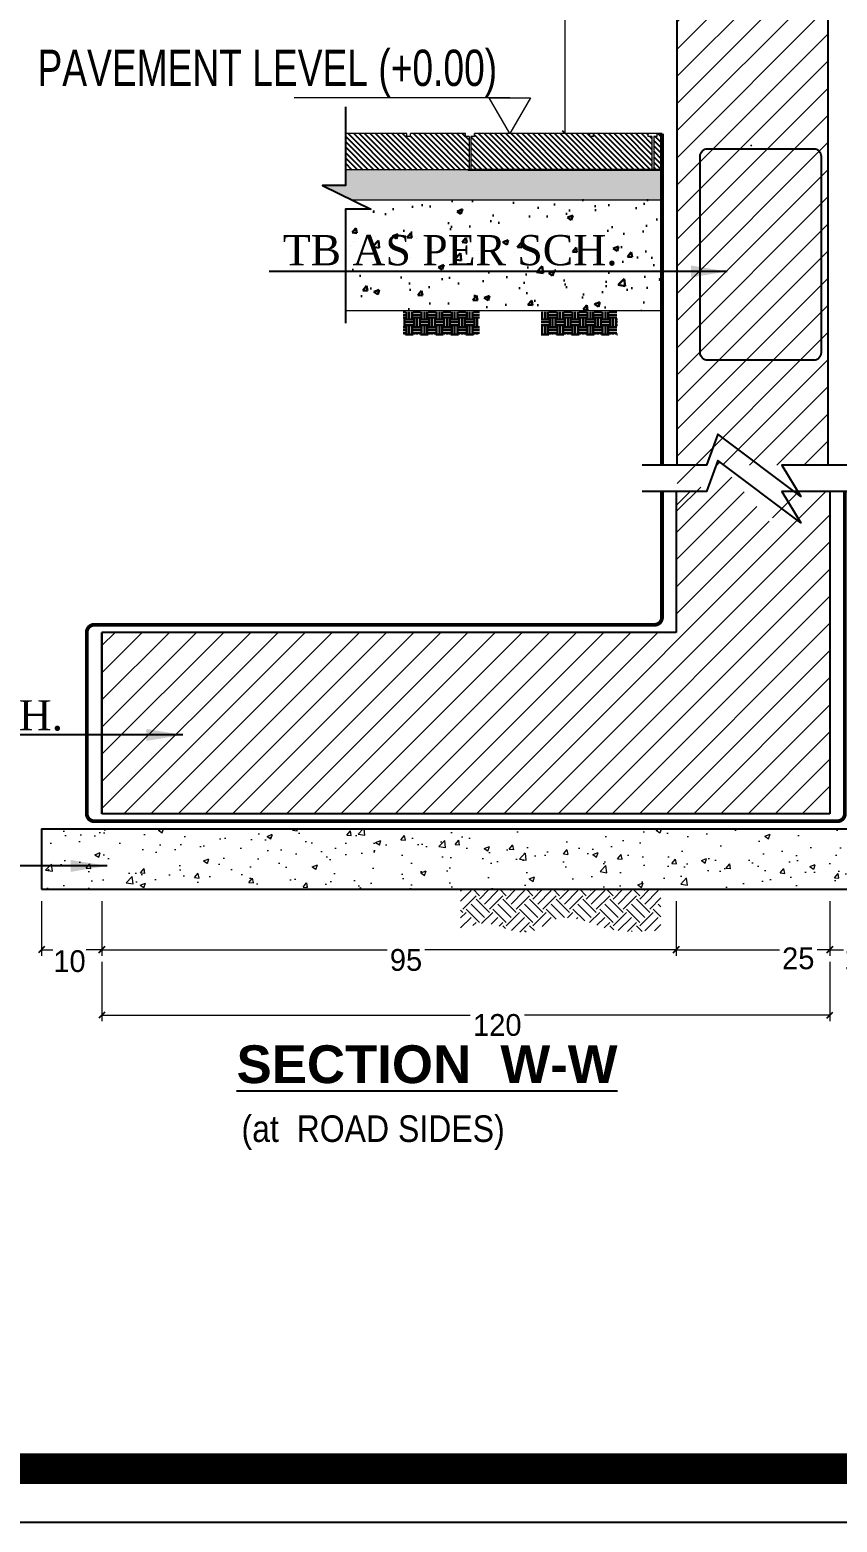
# Model space of a CAD drawing. Header units: centimetres. Extents: x 7997 to 116674, y 1017 to 13844.
# Drawn here: x 109147 to 109815, y 8084 to 9318 of the extents above; entities that cross this region are included whole.
import ezdxf

# ---------------------------------------------------------------- set-up
doc = ezdxf.new("R2010")
doc.units = ezdxf.units.CM
doc.header["$LTSCALE"] = 200
doc.header["$PDMODE"] = 2
for name, color, linetype, lineweight in [('A-DIM-IN', 1, 'Continuous', 5), ('HA', 251, 'Continuous', 0), ('HAT', 8, 'Continuous', 9), ('HATCH', 8, 'Continuous', 5), ('TEXT', 6, 'Continuous', 18), ('W', 2, 'Continuous', 20), ('WALL', 3, 'Continuous', 25), ('WLL', 6, 'Continuous', 30)]:
    doc.layers.add(name, color=color, linetype=linetype, lineweight=lineweight)
for name, color, linetype in [('A_DIM-AXIS', 1, 'Continuous'), ('ARROW', 8, 'Continuous'), ('COL', 1, 'Continuous'), ('CONC', 3, 'Continuous'), ('DIM', 11, 'Continuous'), ('L-LANDSCAPE', 11, 'Continuous'), ('MAMBARENE', 7, 'Continuous'), ('Section', 7, 'Continuous'), ('str', 1, 'Continuous'), ('STT-COL-DET', 5, 'Continuous'), ('TITEL', 4, 'Continuous')]:
    doc.layers.add(name, color=color, linetype=linetype)
doc.styles.add('EN-SCL-DIM', font='swisscl.ttf')
doc.styles.add('SANSSERIFBOLD', font='SASB____.pfb', dxfattribs={"height": 0.7})
doc.styles.get("Standard").update_dxf_attribs({"font": 'arial.ttf'})
doc.styles.add('STYLE1', font='times.ttf')
doc.styles.add('T2', font='')
doc.styles.get('T2').set_extended_font_data('Elisia')
doc.dimstyles.new('5TH', dxfattribs={"dimtxt": 18, "dimasz": 5, "dimexe": 5, "dimexo": 10, "dimgap": 1, "dimtad": 0, "dimdec": 0, "dimlfac": 0.2, "dimdsep": 46, "dimtxsty": 'T2', "dimblk1": 'OBLIQUE', "dimblk2": 'OBLIQUE', "dimsah": 1, "dimcen": 0.09, "dimclrd": 4, "dimclre": 4, "dimclrt": 11, "dimadec": 0, "dimazin": 0, "dimtfac": 1, "dimtdec": 0, "dimtofl": 0, "dimtmove": 1, "dimatfit": 2, "dimldrblk": 'OPEN30', "dimfxl": 0, "dimtolj": 1, "dimtzin": 0, "dimlwd": 5, "dimlwe": 5, "dimarcsym": 0})
doc.dimstyles.new('D15-1-100', dxfattribs={"dimtxt": 3, "dimasz": 4, "dimexe": 0.1, "dimexo": 0.25, "dimgap": 3, "dimtad": 1, "dimdec": 0, "dimzin": 3, "dimdsep": 46, "dimlunit": 4, "dimtxsty": 'Standard', "dimblk2": 'OBLIQUE', "dimcen": 0, "dimclrd": 8, "dimclre": 8, "dimclrt": 256, "dimadec": 0, "dimazin": 0, "dimtfac": 1, "dimtdec": 0, "dimtix": 1, "dimtmove": 2, "dimatfit": 3, "dimfxl": 0, "dimtolj": 1, "dimtzin": 13, "dimlwd": -1, "dimlwe": -1, "dimarcsym": 0})

# ---------------------------------------------------------------- blocks, each defined once
blk = doc.blocks.new('_OBLIQUE')
at = {"color": 0, "linetype": 'ByBlock'}
blk.add_line((-0.5, -0.5), (0.5, 0.5), dxfattribs=at)
blk = doc.blocks.new('*D1567')
at = {"layer": 'COL', "color": 4, "lineweight": 5, "transparency": 16777216}
for p, q in [((109672.3, 10633.1), (109584.8, 10633.1)), ((109589.8, 10633.1), (109589.8, 9957)), ((109589.8, 9232.6), (109589.8, 9908.7)), ((109666.1, 9232.6), (109584.8, 9232.6))]:
    blk.add_line(p, q, dxfattribs=at)
at = {"layer": 'Defpoints', "color": 0, "transparency": 16777216}
for p in [(109682.3, 10633.1), (109589.8, 9232.6), (109676.1, 9232.6, 0)]:
    blk.add_point(p, dxfattribs=at)
at = {"layer": 'COL', "color": 4, "lineweight": 5, "transparency": 16777216, "xscale": 5, "yscale": 5, "zscale": 5}
for p, rotation in [((109589.8, 10633.1), 90), ((109589.8, 9232.6), 270)]:
    blk.add_blockref('_OBLIQUE', p, dxfattribs=dict(at, rotation=rotation))
at = {"layer": 'COL', "color": 11, "transparency": 16777216, "insert": (109589.8, 9932.8), "char_height": 18, "attachment_point": 5, "rotation": 90, "style": 'T2'}
blk.add_mtext('\\A1;280', dxfattribs=at)
blk = doc.blocks.new('_Open30')
at = {"color": 0, "linetype": 'ByBlock', "lineweight": -2}
for p, q in [((-1, 0.27), (0, 0)), ((0, 0), (-1, -0.27)), ((0, 0), (-1, 0))]:
    blk.add_line(p, q, dxfattribs=at)
blk = doc.blocks.new('*D1579')
at = {"layer": 'Defpoints', "color": 0, "transparency": 16777216}
for p in [(109206.4, 8607.6, 0), (109681.4, 8607.6, 0), (109206.4, 8557.6)]:
    blk.add_point(p, dxfattribs=at)
at = {"layer": 'DIM', "color": 4, "lineweight": 5, "transparency": 16777216}
for p, q in [((109206.4, 8597.6), (109206.4, 8552.6)), ((109681.4, 8597.6), (109681.4, 8552.6)), ((109206.4, 8557.6), (109442.4, 8557.6)), ((109681.4, 8557.6), (109473.5, 8557.6))]:
    blk.add_line(p, q, dxfattribs=at)
at = {"layer": 'DIM', "color": 4, "lineweight": 5, "transparency": 16777216, "xscale": 5, "yscale": 5, "zscale": 5, "rotation": 180}
blk.add_blockref('_OBLIQUE', (109206.4, 8557.6), dxfattribs=at)
at = {"layer": 'DIM', "color": 4, "lineweight": 5, "transparency": 16777216, "xscale": 5, "yscale": 5, "zscale": 5}
blk.add_blockref('_OBLIQUE', (109681.4, 8557.6), dxfattribs=at)
at = {"layer": 'DIM', "color": 11, "transparency": 16777216, "insert": (109458, 8549), "char_height": 18, "attachment_point": 5, "style": 'T2'}
blk.add_mtext('\\A1;95', dxfattribs=at)
blk = doc.blocks.new('*D1580')
at = {"layer": 'Defpoints', "color": 0, "transparency": 16777216}
for p in [(109681.4, 8607.6, 0.2), (109808.6, 8607.6), (109681.4, 8557.6)]:
    blk.add_point(p, dxfattribs=at)
at = {"layer": 'DIM', "color": 4, "lineweight": 5, "transparency": 16777216}
for p, q in [((109681.4, 8597.6), (109681.4, 8552.6)), ((109808.6, 8597.6), (109808.6, 8552.6)), ((109681.4, 8557.6), (109767, 8557.6)), ((109808.6, 8557.6), (109798.1, 8557.6))]:
    blk.add_line(p, q, dxfattribs=at)
at = {"layer": 'DIM', "color": 4, "lineweight": 5, "transparency": 16777216, "xscale": 5, "yscale": 5, "zscale": 5, "rotation": 180}
blk.add_blockref('_OBLIQUE', (109681.4, 8557.6), dxfattribs=at)
at = {"layer": 'DIM', "color": 4, "lineweight": 5, "transparency": 16777216, "xscale": 5, "yscale": 5, "zscale": 5}
blk.add_blockref('_OBLIQUE', (109808.6, 8557.6), dxfattribs=at)
at = {"layer": 'DIM', "color": 11, "transparency": 16777216, "insert": (109782.5, 8550.3), "char_height": 18, "attachment_point": 5, "style": 'T2'}
blk.add_mtext('\\A1;25', dxfattribs=at)
blk = doc.blocks.new('*D1581')
at = {"layer": 'Defpoints', "color": 0, "transparency": 16777216}
for p in [(109808.6, 8607.6), (109858.6, 8607.6), (109808.6, 8557.6)]:
    blk.add_point(p, dxfattribs=at)
at = {"layer": 'DIM', "color": 4, "lineweight": 5, "transparency": 16777216}
for p, q in [((109808.6, 8597.6), (109808.6, 8552.6)), ((109858.6, 8597.6), (109858.6, 8552.6)), ((109808.6, 8557.6), (109819.8, 8557.6)), ((109858.6, 8557.6), (109847.6, 8557.6))]:
    blk.add_line(p, q, dxfattribs=at)
at = {"layer": 'DIM', "color": 4, "lineweight": 5, "transparency": 16777216, "xscale": 5, "yscale": 5, "zscale": 5, "rotation": 180}
blk.add_blockref('_OBLIQUE', (109808.6, 8557.6), dxfattribs=at)
at = {"layer": 'DIM', "color": 4, "lineweight": 5, "transparency": 16777216, "xscale": 5, "yscale": 5, "zscale": 5}
blk.add_blockref('_OBLIQUE', (109858.6, 8557.6), dxfattribs=at)
at = {"layer": 'DIM', "color": 11, "transparency": 16777216, "insert": (109833.7, 8550.3), "char_height": 18, "attachment_point": 5, "style": 'T2'}
blk.add_mtext('\\A1;10', dxfattribs=at)
blk = doc.blocks.new('*D1582')
at = {"layer": 'Defpoints', "color": 0, "transparency": 16777216}
for p in [(109156.4, 8607.6, 0), (109206.4, 8607.6, 0), (109156.4, 8557.6)]:
    blk.add_point(p, dxfattribs=at)
at = {"layer": 'DIM', "color": 4, "lineweight": 5, "transparency": 16777216}
for p, q in [((109156.4, 8597.6), (109156.4, 8552.6)), ((109206.4, 8597.6), (109206.4, 8552.6)), ((109156.4, 8557.6), (109165.8, 8557.6)), ((109206.4, 8557.6), (109193.5, 8557.6))]:
    blk.add_line(p, q, dxfattribs=at)
at = {"layer": 'DIM', "color": 4, "lineweight": 5, "transparency": 16777216, "xscale": 5, "yscale": 5, "zscale": 5, "rotation": 180}
blk.add_blockref('_OBLIQUE', (109156.4, 8557.6), dxfattribs=at)
at = {"layer": 'DIM', "color": 4, "lineweight": 5, "transparency": 16777216, "xscale": 5, "yscale": 5, "zscale": 5}
blk.add_blockref('_OBLIQUE', (109206.4, 8557.6), dxfattribs=at)
at = {"layer": 'DIM', "color": 11, "transparency": 16777216, "insert": (109179.6, 8548), "char_height": 18, "attachment_point": 5, "style": 'T2'}
blk.add_mtext('\\A1;10', dxfattribs=at)
blk = doc.blocks.new('*D1583')
at = {"layer": 'Defpoints', "color": 0, "transparency": 16777216}
for p in [(109206.4, 8557.6, 0.1), (109808.6, 8557.6), (109808.6, 8503.5)]:
    blk.add_point(p, dxfattribs=at)
at = {"layer": 'DIM', "color": 4, "lineweight": 5, "transparency": 16777216}
for p, q in [((109206.4, 8547.6), (109206.4, 8498.5)), ((109808.6, 8547.6), (109808.6, 8498.5)), ((109206.4, 8503.5), (109511.1, 8503.5)), ((109808.6, 8503.5), (109555.9, 8503.5))]:
    blk.add_line(p, q, dxfattribs=at)
at = {"layer": 'DIM', "color": 4, "lineweight": 5, "transparency": 16777216, "xscale": 5, "yscale": 5, "zscale": 5, "rotation": 180}
blk.add_blockref('_OBLIQUE', (109206.4, 8503.5), dxfattribs=at)
at = {"layer": 'DIM', "color": 4, "lineweight": 5, "transparency": 16777216, "xscale": 5, "yscale": 5, "zscale": 5}
blk.add_blockref('_OBLIQUE', (109808.6, 8503.5), dxfattribs=at)
at = {"layer": 'DIM', "color": 11, "transparency": 16777216, "insert": (109533.5, 8495.2), "char_height": 18, "attachment_point": 5, "style": 'T2'}
blk.add_mtext('\\A1;120', dxfattribs=at)
blk = doc.blocks.new('*X1551')
at = {"color": 0}
for p, q in [((-5507.6, 1093.8), (-5500, 1093.8)), ((-5496.9, 1071.9), (-5496.9, 1094.5)), ((-5487.5, 1071.9), (-5487.5, 1094.5)), ((-5478.1, 1071.9), (-5478.1, 1094.5)), ((-5475, 1093.8), (-5450, 1093.8)), ((-5446.9, 1071.9), (-5446.9, 1094.5)), ((-5437.5, 1071.9), (-5437.5, 1094.5)), ((-5428.1, 1071.9), (-5428.1, 1094.5)), ((-5425, 1093.8), (-5400, 1093.8)), ((-5396.9, 1071.9), (-5396.9, 1094.5)), ((-5387.5, 1071.9), (-5387.5, 1094.5)), ((-5378.1, 1071.9), (-5378.1, 1094.5)), ((-5375, 1093.8), (-5350, 1093.8)), ((-5346.9, 1071.9), (-5346.9, 1094.5)), ((-5337.5, 1071.9), (-5337.5, 1094.5)), ((-5328.1, 1071.9), (-5328.1, 1094.5)), ((-5325, 1093.8), (-5300, 1093.8)), ((-5296.9, 1071.9), (-5296.9, 1094.5)), ((-5287.5, 1071.9), (-5287.5, 1094.5)), ((-5278.1, 1071.9), (-5278.1, 1094.5)), ((-5275, 1093.8), (-5254.4, 1093.8)), ((-5050.8, 1093.8), (-5050, 1093.8)), ((-5046.9, 1071.9), (-5046.9, 1094.5)), ((-5037.5, 1071.9), (-5037.5, 1094.5)), ((-5028.1, 1071.9), (-5028.1, 1094.5)), ((-5025, 1093.8), (-5000, 1093.8)), ((-4996.9, 1071.9), (-4996.9, 1094.5)), ((-4987.5, 1071.9), (-4987.5, 1094.5)), ((-4978.1, 1071.9), (-4978.1, 1094.5)), ((-4975, 1093.8), (-4950, 1093.8)), ((-4946.9, 1071.9), (-4946.9, 1094.5)), ((-4937.5, 1071.9), (-4937.5, 1094.5)), ((-4928.1, 1071.9), (-4928.1, 1094.5)), ((-4925, 1093.8), (-4900, 1093.8)), ((-4896.9, 1071.9), (-4896.9, 1094.5)), ((-4887.5, 1071.9), (-4887.5, 1094.5)), ((-4878.1, 1071.9), (-4878.1, 1094.5)), ((-4875, 1093.8), (-4850, 1093.8)), ((-4846.9, 1071.9), (-4846.9, 1094.5)), ((-4837.5, 1071.9), (-4837.5, 1094.5)), ((-4828.1, 1071.9), (-4828.1, 1094.5)), ((-4825, 1093.8), (-4800, 1093.8)), ((-5507.6, 1084.4), (-5500, 1084.4)), ((-5507.6, 1075), (-5500, 1075)), ((-5507.6, 1043.8), (-5500, 1043.8)), ((-5503.1, 1046.9), (-5503.1, 1071.9)), ((-5500, 1068.8), (-5475, 1068.8)), ((-5500, 1059.4), (-5475, 1059.4)), ((-5500, 1050), (-5475, 1050)), ((-5496.9, 1021.9), (-5496.9, 1046.9)), ((-5487.5, 1021.9), (-5487.5, 1046.9)), ((-5478.1, 1021.9), (-5478.1, 1046.9)), ((-5475, 1084.4), (-5450, 1084.4)), ((-5475, 1075), (-5450, 1075)), ((-5475, 1043.8), (-5450, 1043.8)), ((-5471.9, 1046.9), (-5471.9, 1071.9)), ((-5462.5, 1046.9), (-5462.5, 1071.9)), ((-5453.1, 1046.9), (-5453.1, 1071.9)), ((-5450, 1068.8), (-5425, 1068.8)), ((-5450, 1059.4), (-5425, 1059.4)), ((-5450, 1050), (-5425, 1050)), ((-5446.9, 1021.9), (-5446.9, 1046.9)), ((-5437.5, 1021.9), (-5437.5, 1046.9)), ((-5428.1, 1021.9), (-5428.1, 1046.9)), ((-5425, 1084.4), (-5400, 1084.4)), ((-5425, 1075), (-5400, 1075)), ((-5425, 1043.8), (-5400, 1043.8)), ((-5421.9, 1046.9), (-5421.9, 1071.9)), ((-5412.5, 1046.9), (-5412.5, 1071.9)), ((-5403.1, 1046.9), (-5403.1, 1071.9)), ((-5400, 1068.8), (-5375, 1068.8)), ((-5400, 1059.4), (-5375, 1059.4)), ((-5400, 1050), (-5375, 1050)), ((-5396.9, 1021.9), (-5396.9, 1046.9)), ((-5387.5, 1021.9), (-5387.5, 1046.9)), ((-5378.1, 1021.9), (-5378.1, 1046.9)), ((-5375, 1084.4), (-5350, 1084.4)), ((-5375, 1075), (-5350, 1075)), ((-5375, 1043.8), (-5350, 1043.8)), ((-5371.9, 1046.9), (-5371.9, 1071.9)), ((-5362.5, 1046.9), (-5362.5, 1071.9)), ((-5353.1, 1046.9), (-5353.1, 1071.9)), ((-5350, 1068.8), (-5325, 1068.8)), ((-5350, 1059.4), (-5325, 1059.4)), ((-5350, 1050), (-5325, 1050)), ((-5346.9, 1021.9), (-5346.9, 1046.9)), ((-5337.5, 1021.9), (-5337.5, 1046.9)), ((-5328.1, 1021.9), (-5328.1, 1046.9)), ((-5325, 1084.4), (-5300, 1084.4)), ((-5325, 1075), (-5300, 1075)), ((-5325, 1043.8), (-5300, 1043.8)), ((-5321.9, 1046.9), (-5321.9, 1071.9)), ((-5312.5, 1046.9), (-5312.5, 1071.9)), ((-5303.1, 1046.9), (-5303.1, 1071.9)), ((-5300, 1068.8), (-5275, 1068.8)), ((-5300, 1059.4), (-5275, 1059.4)), ((-5300, 1050), (-5275, 1050)), ((-5296.9, 1021.9), (-5296.9, 1046.9)), ((-5287.5, 1021.9), (-5287.5, 1046.9)), ((-5278.1, 1021.9), (-5278.1, 1046.9)), ((-5275, 1084.4), (-5254.4, 1084.4)), ((-5275, 1075), (-5254.4, 1075)), ((-5275, 1043.8), (-5254.4, 1043.8)), ((-5271.9, 1046.9), (-5271.9, 1071.9)), ((-5262.5, 1046.9), (-5262.5, 1071.9)), ((-5050.8, 1084.4), (-5050, 1084.4)), ((-5050.8, 1075), (-5050, 1075)), ((-5050.8, 1043.8), (-5050, 1043.8)), ((-5050, 1068.8), (-5025, 1068.8)), ((-5050, 1059.4), (-5025, 1059.4)), ((-5050, 1050), (-5025, 1050)), ((-5046.9, 1021.9), (-5046.9, 1046.9)), ((-5037.5, 1021.9), (-5037.5, 1046.9)), ((-5028.1, 1021.9), (-5028.1, 1046.9)), ((-5025, 1084.4), (-5000, 1084.4)), ((-5025, 1075), (-5000, 1075)), ((-5025, 1043.8), (-5000, 1043.8)), ((-5021.9, 1046.9), (-5021.9, 1071.9)), ((-5012.5, 1046.9), (-5012.5, 1071.9)), ((-5003.1, 1046.9), (-5003.1, 1071.9)), ((-5000, 1068.8), (-4975, 1068.8)), ((-5000, 1059.4), (-4975, 1059.4)), ((-5000, 1050), (-4975, 1050)), ((-4996.9, 1021.9), (-4996.9, 1046.9)), ((-4987.5, 1021.9), (-4987.5, 1046.9)), ((-4978.1, 1021.9), (-4978.1, 1046.9)), ((-4975, 1084.4), (-4950, 1084.4)), ((-4975, 1075), (-4950, 1075)), ((-4975, 1043.8), (-4950, 1043.8)), ((-4971.9, 1046.9), (-4971.9, 1071.9)), ((-4962.5, 1046.9), (-4962.5, 1071.9)), ((-4953.1, 1046.9), (-4953.1, 1071.9)), ((-4950, 1068.8), (-4925, 1068.8)), ((-4950, 1059.4), (-4925, 1059.4)), ((-4950, 1050), (-4925, 1050)), ((-4946.9, 1021.9), (-4946.9, 1046.9)), ((-4937.5, 1021.9), (-4937.5, 1046.9)), ((-4928.1, 1021.9), (-4928.1, 1046.9)), ((-4925, 1084.4), (-4900, 1084.4)), ((-4925, 1075), (-4900, 1075)), ((-4925, 1043.8), (-4900, 1043.8)), ((-4921.9, 1046.9), (-4921.9, 1071.9)), ((-4912.5, 1046.9), (-4912.5, 1071.9)), ((-4903.1, 1046.9), (-4903.1, 1071.9)), ((-4900, 1068.8), (-4875, 1068.8)), ((-4900, 1059.4), (-4875, 1059.4)), ((-4900, 1050), (-4875, 1050)), ((-4896.9, 1021.9), (-4896.9, 1046.9)), ((-4887.5, 1021.9), (-4887.5, 1046.9)), ((-4878.1, 1021.9), (-4878.1, 1046.9)), ((-4875, 1084.4), (-4850, 1084.4)), ((-4875, 1075), (-4850, 1075)), ((-4875, 1043.8), (-4850, 1043.8)), ((-4871.9, 1046.9), (-4871.9, 1071.9)), ((-4862.5, 1046.9), (-4862.5, 1071.9)), ((-4853.1, 1046.9), (-4853.1, 1071.9)), ((-4850, 1068.8), (-4825, 1068.8)), ((-4850, 1059.4), (-4825, 1059.4)), ((-4850, 1050), (-4825, 1050)), ((-4846.9, 1021.9), (-4846.9, 1046.9)), ((-4837.5, 1021.9), (-4837.5, 1046.9)), ((-4828.1, 1021.9), (-4828.1, 1046.9)), ((-4825, 1084.4), (-4800, 1084.4)), ((-4825, 1075), (-4800, 1075)), ((-4825, 1043.8), (-4800, 1043.8)), ((-4821.9, 1046.9), (-4821.9, 1071.9)), ((-4812.5, 1046.9), (-4812.5, 1071.9)), ((-4803.1, 1046.9), (-4803.1, 1071.9)), ((-4800, 1068.8), (-4797.5, 1068.8)), ((-4800, 1059.4), (-4797.5, 1059.4)), ((-4800, 1050), (-4797.5, 1050)), ((-5507.6, 1034.4), (-5500, 1034.4)), ((-5507.6, 1025), (-5500, 1025)), ((-5503.1, 1018.4), (-5503.1, 1021.9)), ((-5500, 1018.8), (-5475, 1018.8)), ((-5475, 1034.4), (-5450, 1034.4)), ((-5475, 1025), (-5450, 1025)), ((-5471.9, 1018.4), (-5471.9, 1021.9)), ((-5462.5, 1018.4), (-5462.5, 1021.9)), ((-5453.1, 1018.4), (-5453.1, 1021.9)), ((-5450, 1018.8), (-5425, 1018.8)), ((-5425, 1034.4), (-5400, 1034.4)), ((-5425, 1025), (-5400, 1025)), ((-5421.9, 1018.4), (-5421.9, 1021.9)), ((-5412.5, 1018.4), (-5412.5, 1021.9)), ((-5403.1, 1018.4), (-5403.1, 1021.9)), ((-5400, 1018.8), (-5375, 1018.8)), ((-5375, 1034.4), (-5350, 1034.4)), ((-5375, 1025), (-5350, 1025)), ((-5371.9, 1018.4), (-5371.9, 1021.9)), ((-5362.5, 1018.4), (-5362.5, 1021.9)), ((-5353.1, 1018.4), (-5353.1, 1021.9)), ((-5350, 1018.8), (-5325, 1018.8)), ((-5325, 1034.4), (-5300, 1034.4)), ((-5325, 1025), (-5300, 1025)), ((-5321.9, 1018.4), (-5321.9, 1021.9)), ((-5312.5, 1018.4), (-5312.5, 1021.9)), ((-5303.1, 1018.4), (-5303.1, 1021.9)), ((-5300, 1018.8), (-5275, 1018.8)), ((-5275, 1034.4), (-5254.4, 1034.4)), ((-5275, 1025), (-5254.4, 1025)), ((-5271.9, 1018.4), (-5271.9, 1021.9)), ((-5262.5, 1018.4), (-5262.5, 1021.9)), ((-5050.8, 1034.4), (-5050, 1034.4)), ((-5050.8, 1025), (-5050, 1025)), ((-5050, 1018.8), (-5025, 1018.8)), ((-5025, 1034.4), (-5000, 1034.4)), ((-5025, 1025), (-5000, 1025)), ((-5021.9, 1018.4), (-5021.9, 1021.9)), ((-5012.5, 1018.4), (-5012.5, 1021.9)), ((-5003.1, 1018.4), (-5003.1, 1021.9)), ((-5000, 1018.8), (-4975, 1018.8)), ((-4975, 1034.4), (-4950, 1034.4)), ((-4975, 1025), (-4950, 1025)), ((-4971.9, 1018.4), (-4971.9, 1021.9)), ((-4962.5, 1018.4), (-4962.5, 1021.9)), ((-4953.1, 1018.4), (-4953.1, 1021.9)), ((-4950, 1018.8), (-4925, 1018.8)), ((-4925, 1034.4), (-4900, 1034.4)), ((-4925, 1025), (-4900, 1025)), ((-4921.9, 1018.4), (-4921.9, 1021.9)), ((-4912.5, 1018.4), (-4912.5, 1021.9)), ((-4903.1, 1018.4), (-4903.1, 1021.9)), ((-4900, 1018.8), (-4875, 1018.8)), ((-4875, 1034.4), (-4850, 1034.4)), ((-4875, 1025), (-4850, 1025)), ((-4871.9, 1018.4), (-4871.9, 1021.9)), ((-4862.5, 1018.4), (-4862.5, 1021.9)), ((-4853.1, 1018.4), (-4853.1, 1021.9)), ((-4850, 1018.8), (-4825, 1018.8)), ((-4825, 1034.4), (-4800, 1034.4)), ((-4825, 1025), (-4800, 1025)), ((-4821.9, 1018.4), (-4821.9, 1021.9)), ((-4812.5, 1018.4), (-4812.5, 1021.9)), ((-4803.1, 1018.4), (-4803.1, 1021.9)), ((-4800, 1018.8), (-4797.5, 1018.8))]:
    blk.add_line(p, q, dxfattribs=at)
blk = doc.blocks.new('FDGG')
at = {"layer": 'A-DIM-IN', "color": 4, "ltscale": 1000}
blk.add_line((434234.7, -5693.8), (434829, -5693.8), dxfattribs=at)
blk.add_lwpolyline([(434234.7, -5792.5), (434291.7, -5693.8), (434177.7, -5693.8), (434234.7, -5792.5)], dxfattribs=at)
at = {"layer": 'A-DIM-IN', "ltscale": 1000, "style": 'EN-SCL-DIM'}
blk.add_attdef('TOPOFFENCE', (434212.9, -5661.1), '', height=100, dxfattribs=at)
blk = doc.blocks.new('08-TITLE SHEET-selattin', base_point=(45714.81, -203081.37))
at = {"color": 0}
blk.add_lwpolyline([(51244.81, -203081.37), (45714.81, -203081.37), (45714.81, -206921.37), (51244.81, -206921.37)], close=True, dxfattribs=at)
at = {"color": 0, "linetype": 'ByBlock', "const_width": 17.04}
blk.add_lwpolyline([(45744.29, -206891.89), (51215.34, -206891.89), (51215.34, -203110.84), (45744.29, -203110.84)], close=True, dxfattribs=at)
at = {"layer": 'HA', "ltscale": 1.2}
blk.add_lwpolyline([(45714.81, -203081.37), (51244.81, -203081.37), (51244.81, -206921.37), (45714.81, -206921.37)], close=True, dxfattribs=at)

msp = doc.modelspace()

# ---------------------------------------------------------------- hatches: boundary and pattern name
at = {"layer": 'A_DIM-AXIS'}
h = msp.add_hatch(dxfattribs=at)
h.set_pattern_fill('ANSI31', color=253, angle=90, style=0)
h.set_pattern_definition([(135, (-257042.8993, -1210806.7048), (-2.24506403, -2.24506403), [])])
h.paths.add_polyline_path([(109743.9463, 9222.7689, 1), (109742.6358, 9222.7689, 1)], flags=16)
h.paths.add_polyline_path([(109511.627, 9230.0755), (109514.6225, 9230.0755), (109514.6225, 9232.5718), (109609.9813, 9232.5718), (109609.9813, 9230.0755), (109612.9768, 9230.0755), (109612.9768, 9232.5718), (109658.4095, 9232.5718), (109658.4095, 9230.0755), (109661.4051, 9230.0755), (109661.4051, 9202.6161), (109511.627, 9202.6161)])
h.paths.add_polyline_path([(109407.8286, 9232.5718), (109458.7054, 9232.5718), (109458.7054, 9230.0755), (109461.7009, 9230.0755), (109461.7009, 9232.5718), (109507.1336, 9232.5718), (109507.1336, 9230.0755), (109510.1292, 9230.0755), (109510.1292, 9202.6161), (109407.8286, 9202.6161)])
h.paths.add_polyline_path([(109669.8218, 9232.5718), (109669.8218, 9202.6161), (109662.9029, 9202.6161), (109662.9029, 9230.0755), (109665.8984, 9230.0755), (109665.8984, 9232.5718)])
at = {"layer": 'HAT'}
h = msp.add_hatch(dxfattribs=at)
h.set_pattern_fill('ANSI31', color=8, scale=5)
h.set_pattern_definition([(45, (8337.742, 1217.834), (-11.2253202, 11.2253202), [])])
h.paths.add_polyline_path([(109807.3282, 8958.2693), (109807.3282, 10633.096), (109682.3282, 10633.096), (109682.3282, 8908.2693), (109712.7452, 8958.2693)])
h = msp.add_hatch(dxfattribs=at)
h.set_pattern_fill('AR-SAND', color=256, scale=0.1)
h.set_pattern_definition([(37.5, (-257318.3004, -1211750.9274), (-0.16000313, 4.894132373), [0, -3.8608, 0, -4.318, 0, -4.1275]), (7.5, (-257318.3004, -1211750.9274), (4.49523283, 7.168251006), [0, -2.0828, 0, -3.4798, 0, -1.3335]), (327.5, (-257321.4246, -1211750.9274), (7.909923702, 0.014371847), [0, -1.27, 0, -4.572, 0, -5.969]), (317.5, (-257321.4246, -1211750.9274), (7.635564525, 2.229293233), [0, -0.635, 0, -2.9972, 0, -3.429])])
h.paths.add_polyline_path([(109669.8218, 9202.6161), (109669.8218, 9177.6531), (109413.3705, 9177.6531), (109388.9787, 9189.6815), (109407.8286, 9189.6815), (109407.8286, 9202.6161)])
h = msp.add_hatch(dxfattribs=at)
h.set_pattern_fill('ANSI31', color=8, scale=5)
h.set_pattern_definition([(45, (8853.702, 1267.31), (-11.2253202, 11.2253202), [])])
h.paths.add_polyline_path([(109206.3986, 8670.0697), (109206.3986, 8820.0697), (109681.3986, 8820.0697), (109681.3986, 8936.508), (109706.4946, 8936.508), (109715.8696, 8962.2656), (109759.6196, 8910.7504), (109768.9946, 8936.508), (109808.6049, 8936.508), (109808.6049, 8670.0697)])
at = {"layer": 'HATCH', "linetype": 'Continuous'}
h = msp.add_hatch(dxfattribs=at)
h.set_pattern_fill('AR-CONC', color=256, scale=6.25, style=0)
h.set_pattern_definition([(50, (1255.94, -25502.324), (44.828761, -3.922008), [4.6875, -51.5625]), (355, (1255.94, -25502.324), (-8.671958, 47.012008), [3.75, -41.25]), (100.4514, (1259.677, -25502.65), (36.156836, 43.089971), [3.983762, -43.821382]), (46.1842, (1255.94, -25489.824), (66.702566, -10.344938), [7.03125, -77.34375]), (96.6356, (1261.5, -25490.686), (58.41642, 60.882367), [5.975643, -65.732062]), (351.1842, (1255.94, -25489.824), (58.41637, 60.882413), [5.625, -61.875]), (21, (1262.19, -25492.95), (37.306691, -25.163681), [4.6875, -51.5625]), (326, (1262.19, -25492.95), (15.207208, 45.321878), [3.75, -41.25]), (71.4514, (1265.3, -25495.046), (52.513914, 20.158156), [3.983762, -43.821382]), (37.5, (1255.941, -25502.324), (0.759991, 20.8058659), [0, -40.75, 0, -41.875, 0, -41.40625]), (7.5, (1255.941, -25502.324), (16.441846, 24.650732), [0, -23.875, 0, -39.8125, 0, -15.78125]), (327.5, (1242.004, -25502.324), (33.3639023, -1.4096795), [0, -15.625, 0, -48.75, 0, -64.6875]), (317.5, (1235.754, -25502.324), (36.4491356, 6.2565614), [0, -20.3125, 0, -32.375, 0, -45.9375])])
h.paths.add_polyline_path([(109860.2458, 8657.5717), (109860.2458, 8607.5717), (109156.3986, 8607.5697), (109156.3986, 8657.5697)])
at = {"layer": 'HATCH'}
h = msp.add_hatch(dxfattribs=at)
h.set_pattern_fill('EARTH', color=256, scale=62.5, angle=45, style=0)
h.set_pattern_definition([(135, (148188.666, 11695.841), (-1e-15, 22.097087), [15.625, -15.625]), (135, (148192.81, 11699.984), (-1e-15, 22.097087), [15.625, -15.625]), (135, (148196.953, 11704.127), (-1e-15, 22.097087), [15.625, -15.625]), (45, (148196.953, 11706.89), (22.097087, 3e-15), [15.625, -15.625]), (45, (148192.81, 11711.033), (22.097087, 3e-15), [15.625, -15.625]), (45, (148188.666, 11715.176), (22.097087, 3e-15), [15.625, -15.625])])
edge = h.paths.add_edge_path()
edge.add_line((109668.9053, 8607.5697), (109503.2037, 8607.5697))
edge.add_line((109503.2037, 8607.5697), (109503.2037, 8573.44))
edge.add_spline(control_points=[(109503.2037, 8573.44), (109510.1611, 8576.453), (109527.0673, 8583.7745), (109548.2164, 8569.2428), (109567.2284, 8573.6265), (109580.7543, 8585.2582), (109601.314, 8584.2322), (109629.4694, 8571.0774), (109651.8926, 8572.4208), (109668.9053, 8573.44)], knot_values=[0, 0, 0, 0, 6.922420184, 16.821040494, 21.419567478, 24.558772142, 33.652337631, 38.690971273, 54.534705214, 54.534705214, 54.534705214, 54.534705214], degree=3, periodic=0)
edge.add_line((109668.9053, 8573.44), (109668.9053, 8607.5697))
at = {"layer": 'WLL', "linetype": 'Continuous'}
h = msp.add_hatch(dxfattribs=at)
h.set_pattern_fill('AR-CONC', color=8, scale=0.25)
h.set_pattern_definition([(50, (110497.724, 9102.764), (45.5462, -3.9848), [4.7625, -52.3875]), (355, (110497.724, 9102.764), (-8.8109, 47.7642), [3.81, -41.9101]), (100.4514, (110501.52, 9102.43), (36.7353, 43.7794), [4.0475, -44.5226]), (46.184, (110497.724, 9115.464), (67.7698, -10.5106), [7.1437, -78.5812]), (96.6356, (110503.37, 9114.59), (59.351, 61.8565), [6.0713, -66.784]), (351.184, (110497.724, 9115.464), (59.351, 61.8565), [5.715, -62.865]), (21, (110504.074, 9112.29), (37.9036, -25.5663), [4.7625, -52.3875]), (326, (110504.074, 9112.29), (15.4505, 46.047), [3.81, -41.91]), (71.4514, (110507.232, 9110.16), (53.3541, 20.4807), [4.0475, -44.5225]), (37.5, (110497.724, 9102.764), (0.77215, 21.13876), [0, -41.402, 0, -42.545, 0, -42.06875]), (7.5, (110497.724, 9102.764), (16.7049, 25.04514), [0, -24.257, 0, -40.4495, 0, -16.03375]), (327.5, (110483.563, 9102.764), (33.89765, -1.43219), [0, -15.875, 0, -49.53, 0, -65.7225]), (317.5, (110477.213, 9102.764), (37.0323, 6.3566), [0, -20.6375, 0, -32.893, 0, -46.6725])])
h.paths.add_polyline_path([(109407.893, 9170.0484), (109428.7917, 9170.0484), (109413.3705, 9177.6531), (109669.8218, 9177.6531), (109669.8218, 9086.0443), (109407.893, 9086.0443)])

# ---------------------------------------------------------------- linework, layer by layer
at = {"linetype": 'Continuous'}
msp.add_lwpolyline([(108378.9784, 8084.0841), (116673.9784, 8084.0841), (116673.9784, 13844.0841), (108378.9784, 13844.0841)], close=True, dxfattribs=at)
at = {"layer": 'COL'}
for p, q in [((109682.3282, 8958.2693, 0.1286), (109682.3282, 10633.096, 0.1286)), ((109807.3282, 8958.2693, 0.1286), (109807.3282, 10633.096, 0.1286))]:
    msp.add_line(p, q, dxfattribs=at)
at = {"layer": 'CONC'}
for p, q in [((109206.3986, 8670.0697, 0.2365), (109206.3986, 8820.0697, 0.2365)), ((109156.3986, 8657.5697, 0.2311), (109858.6049, 8657.5697, 0.0957)), ((109156.3986, 8657.5697, 0.2311), (109156.3986, 8607.5697, 0.2311)), ((109156.3986, 8607.5697, 0.2311), (109858.6049, 8607.5697, 0.0957))]:
    msp.add_line(p, q, dxfattribs=at)
at = {"layer": 'L-LANDSCAPE', "elevation": 0.0957}
msp.add_lwpolyline([(109407.8286, 9254.7438), (109407.8286, 9189.6815), (109388.9787, 9189.6815), (109428.7917, 9170.0484), (109407.893, 9170.0484), (109407.893, 9075.739)], dxfattribs=at)
at = {"layer": 'MAMBARENE', "const_width": 3.125, "elevation": 0.0957}
for points in [[(109669.8218, 8958.2693), (109669.8218, 9232.5718)], [(109669.8218, 8832.5715), (109669.8218, 8936.508)]]:
    msp.add_lwpolyline(points, dxfattribs=at)
at = {"layer": 'MAMBARENE', "const_width": 3.125}
for points, elevation in [([(109821.1055, 8936.51), (109821.1055, 8670.0717, -0.414213562), (109814.8555, 8663.8217), (109200.1486, 8663.8198, -0.414214496), (109193.8986, 8670.0698), (109193.8986, 8820.0698, -0.414212331), (109200.1486, 8826.3198), (109663.6051, 8826.3216)], 0.0957), ([(109663.5718, 8826.3215, 0.414213562), (109669.8218, 8832.5715)], 0.2311)]:
    msp.add_lwpolyline(points, format="xyb", dxfattribs=dict(at, elevation=elevation))
at = {"layer": 'Section', "elevation": 0.0957}
for points in [[(109831.8797, 8958.2693), (109768.9946, 8958.2693), (109784.6196, 8932.5117), (109715.8696, 8984.0269), (109706.4946, 8958.2693), (109653.357, 8958.2693)], [(109831.8797, 8936.508), (109768.9946, 8936.508), (109784.6196, 8910.7504), (109715.8696, 8962.2656), (109706.4946, 8936.508), (109653.2981, 8936.508)], [(109831.8797, 8936.508), (109768.9946, 8936.508), (109784.6196, 8910.7504), (109715.8696, 8962.2656), (109706.4946, 8936.508), (109653.2981, 8936.508)]]:
    msp.add_lwpolyline(points, dxfattribs=at)
at = {"layer": 'str'}
msp.add_lwpolyline([(109707.6001, 9220.0719), (109795.1001, 9220.0719, -0.414213562), (109801.3501, 9213.8219), (109801.3501, 9051.3219, -0.414213562), (109795.1001, 9045.0719), (109707.6001, 9045.0719, -0.414213562), (109701.3501, 9051.3219), (109701.3501, 9213.8219, -0.414213562)], format="xyb", close=True, dxfattribs=at)
at = {"layer": 'W', "color": 6}
for p, q in [((109458.7054, 9232.5718, 0.0957), (109407.8286, 9232.5718, 0.0957)), ((109458.7054, 9230.0755, 0.0957), (109458.7054, 9232.5718, 0.0957)), ((109461.7009, 9230.0755, 0.0957), (109458.7054, 9230.0755, 0.0957)), ((109507.1336, 9232.5718, 0.0957), (109461.7009, 9232.5718, 0.0957)), ((109461.7009, 9230.0755, 0.0957), (109461.7009, 9232.5718, 0.0957)), ((109507.1336, 9230.0755, 0.0957), (109507.1336, 9232.5718, 0.0957)), ((109510.1292, 9230.0755, 0.0957), (109507.1336, 9230.0755, 0.0957)), ((109510.1292, 9230.0755, 0.0957), (109510.1292, 9202.6161, 0.0957)), ((109511.627, 9230.0755, 0.0957), (109511.627, 9202.6161, 0.0957)), ((109514.6225, 9230.0755, 0.0957), (109511.627, 9230.0755, 0.0957)), ((109609.9813, 9232.5718, 0.0957), (109514.6225, 9232.5718, 0.0957)), ((109514.6225, 9230.0755, 0.0957), (109514.6225, 9232.5718, 0.0957)), ((109609.9813, 9230.0755, 0.0957), (109609.9813, 9232.5718, 0.0957)), ((109612.9768, 9230.0755, 0.0957), (109609.9813, 9230.0755, 0.0957)), ((109658.4095, 9232.5718, 0.0957), (109612.9768, 9232.5718, 0.0957)), ((109612.9768, 9230.0755, 0.0957), (109612.9768, 9232.5718, 0.0957)), ((109658.4095, 9230.0755, 0.0957), (109658.4095, 9232.5718, 0.0957)), ((109661.4051, 9230.0755, 0.0957), (109658.4095, 9230.0755, 0.0957)), ((109661.4051, 9230.0755, 0.0957), (109661.4051, 9202.6161, 0.0957)), ((109662.9029, 9230.0755, 0.0957), (109662.9029, 9202.6161, 0.0957)), ((109665.8984, 9230.0755, 0.0957), (109662.9029, 9230.0755, 0.0957)), ((109669.8218, 9232.5718, 0.0957), (109665.8984, 9232.5718, 0.0957)), ((109665.8984, 9230.0755, 0.0957), (109665.8984, 9232.5718, 0.0957)), ((109510.1292, 9202.6161, 0.0957), (109407.8286, 9202.6161, 0.0957)), ((109661.4051, 9202.6161, 0.0957), (109509.1307, 9202.6161, 0.0957)), ((109669.8218, 9202.6161, 0.0957), (109662.9029, 9202.6161, 0.0957)), ((109669.8218, 9177.6531, 0.0957), (109413.3705, 9177.6531, 0.0957)), ((109669.8218, 9086.0443, 0.1355), (109407.893, 9086.0443, 0.1355))]:
    msp.add_line(p, q, dxfattribs=at)
at = {"layer": 'WALL', "color": 3}
for p, q in [((109808.6049, 8936.508, 0.1026), (109808.6049, 8670.0697, 0.1026)), ((109681.3986, 8820.0697, 0.2684), (109206.3986, 8820.0697, 0.2382)), ((109206.3986, 8820.0697, 0.238), (109206.3986, 8670.0697, 0.238)), ((109808.6049, 8670.0697, 0.1026), (109206.3986, 8670.0697, 0.238))]:
    msp.add_line(p, q, dxfattribs=at)
at = {"layer": 'WALL', "color": 3, "elevation": 0.2709}
msp.add_lwpolyline([(109681.3986, 8936.508), (109681.3986, 8820.0697)], dxfattribs=at)
at = {"layer": 'WLL', "color": 8, "linetype": 'Continuous'}
msp.add_line((109509.1307, 9202.6161, 0.0957), (109669.8218, 9202.6161, 0.0957), dxfattribs=at)

# ---------------------------------------------------------------- block references
at = {"layer": 'DIM', "color": 0, "linetype": 'Continuous', "xscale": 1.5, "yscale": 1.5, "zscale": 1.5}
msp.add_blockref('08-TITLE SHEET-selattin', (108378.9784, 13844.0841), dxfattribs=at)
at = {"layer": 'STT-COL-DET', "color": 0}
ref = msp.add_blockref('FDGG', (239814.1978, 10970.3172, 0.238), dxfattribs=dict(at, xscale=-0.3000000025029294, yscale=0.3000000025029294, zscale=0.3000000025029294))
ref.add_attrib('TOPOFFENCE', 'PAVEMENT LEVEL (+0.00)', (109153.1282, 9271.9853, 0.238), dxfattribs={"layer": 'A-DIM-IN', "color": 6, "ltscale": 1000, "height": 30, "style": 'EN-SCL-DIM'})
at = {"layer": 'WLL', "color": 8, "linetype": 'Continuous', "xscale": 0.2496301775209986, "yscale": 0.2496301775209986, "zscale": 0.2496301775209986}
msp.add_blockref('*X1551', (110830.5697, 8812.0589, 0.1355), dxfattribs=at)

# ---------------------------------------------------------------- texts
at = {"layer": 'TEXT', "style": 'STYLE1'}
for s, p in [('TB AS PER SCH.', (109356.0444, 9123.6914, 0.238)), ('F1 AS PER SCH.', (108905.6708, 8738.967, 0.238))]:
    msp.add_text(s, height=25, dxfattribs=at).set_placement(p)
at = {"layer": 'TITEL', "style": 'SANSSERIFBOLD'}
msp.add_text('%%USECTION  W-W', height=31.25, dxfattribs=at).set_placement((109317.812, 8447.2229, 0.1754))
at = {"layer": 'WALL', "color": 6, "style": 'T2', "width": 0.9}
msp.add_text('(at  ROAD SIDES)', height=22, dxfattribs=at).set_placement((109321.9169, 8398.5616, 0.1094))

# ---------------------------------------------------------------- dimensions: what is measured, and where the dimension line sits
at = {"layer": 'COL'}
dim = msp.add_linear_dim(base=(109589.7769, 9232.5718, 0.1286), p1=(109682.3282, 10633.096, 0.1286), p2=(109676.0718, 9232.5718, 0.0957), angle=90, dimstyle='5TH', dxfattribs=at)
dim.commit()
dim.dimension.update_dxf_attribs({"geometry": '*D1567', "text_midpoint": (109589.7769, 9932.8339, 0.1286)})
at = {"layer": 'DIM'}
for base, p1, p2, picture, middle in [((109156.3986, 8557.5669, 0.238), (109206.3986, 8607.5697, 0.2311), (109156.3986, 8607.5697, 0.2311), '*D1582', (109179.6072, 8547.9689, 0.238)), ((109206.3986, 8557.5669, 0.238), (109681.3986, 8607.5697, 0.2684), (109206.3986, 8607.5697, 0.2311), '*D1579', (109457.9628, 8548.9993, 0.238)), ((109681.3986, 8557.5669, 0.1026), (109808.6049, 8607.5697, 0.1026), (109681.3986, 8607.5697, 0.2684), '*D1580', (109782.5465, 8550.3354, 0.1026)), ((109808.6049, 8557.5669, 0.1026), (109858.6049, 8607.5697, 0.1026), (109808.6049, 8607.5697, 0.1026), '*D1581', (109833.6973, 8550.3354, 0.1026)), ((109808.6049, 8503.5208, 0.1026), (109206.3986, 8557.5669, 0.238), (109808.6049, 8557.5669, 0.1026), '*D1583', (109533.4828, 8495.1919, 0.1026))]:
    dim = msp.add_linear_dim(base=base, p1=p1, p2=p2, angle=180, dimstyle='5TH', dxfattribs=at)
    dim.commit()
    dim.dimension.update_dxf_attribs({"geometry": picture, "text_midpoint": middle, "dimtype": 160})

# ---------------------------------------------------------------- leaders
at = {"layer": 'ARROW', "color": 8}
for points in [[(109723.7905, 9118.5496, 946.7439), (109503.8831, 9118.5496, 946.7439), (109344.7649, 9118.5496, 946.7439)], [(109273.3135, 8735.2349, 946.8794), (109078.7272, 8735.2349, 946.8794), (108901.7096, 8735.2249, 946.8794)], [(109210.6468, 8626.8987, 946.8794), (109102.4425, 8626.8987, 946.8794), (108952.2781, 8626.8905, 946.8794)]]:
    msp.add_leader(points, dimstyle='D15-1-100', override={"dimasz": 30}, dxfattribs=at)

doc.saveas('drawing.dxf')
